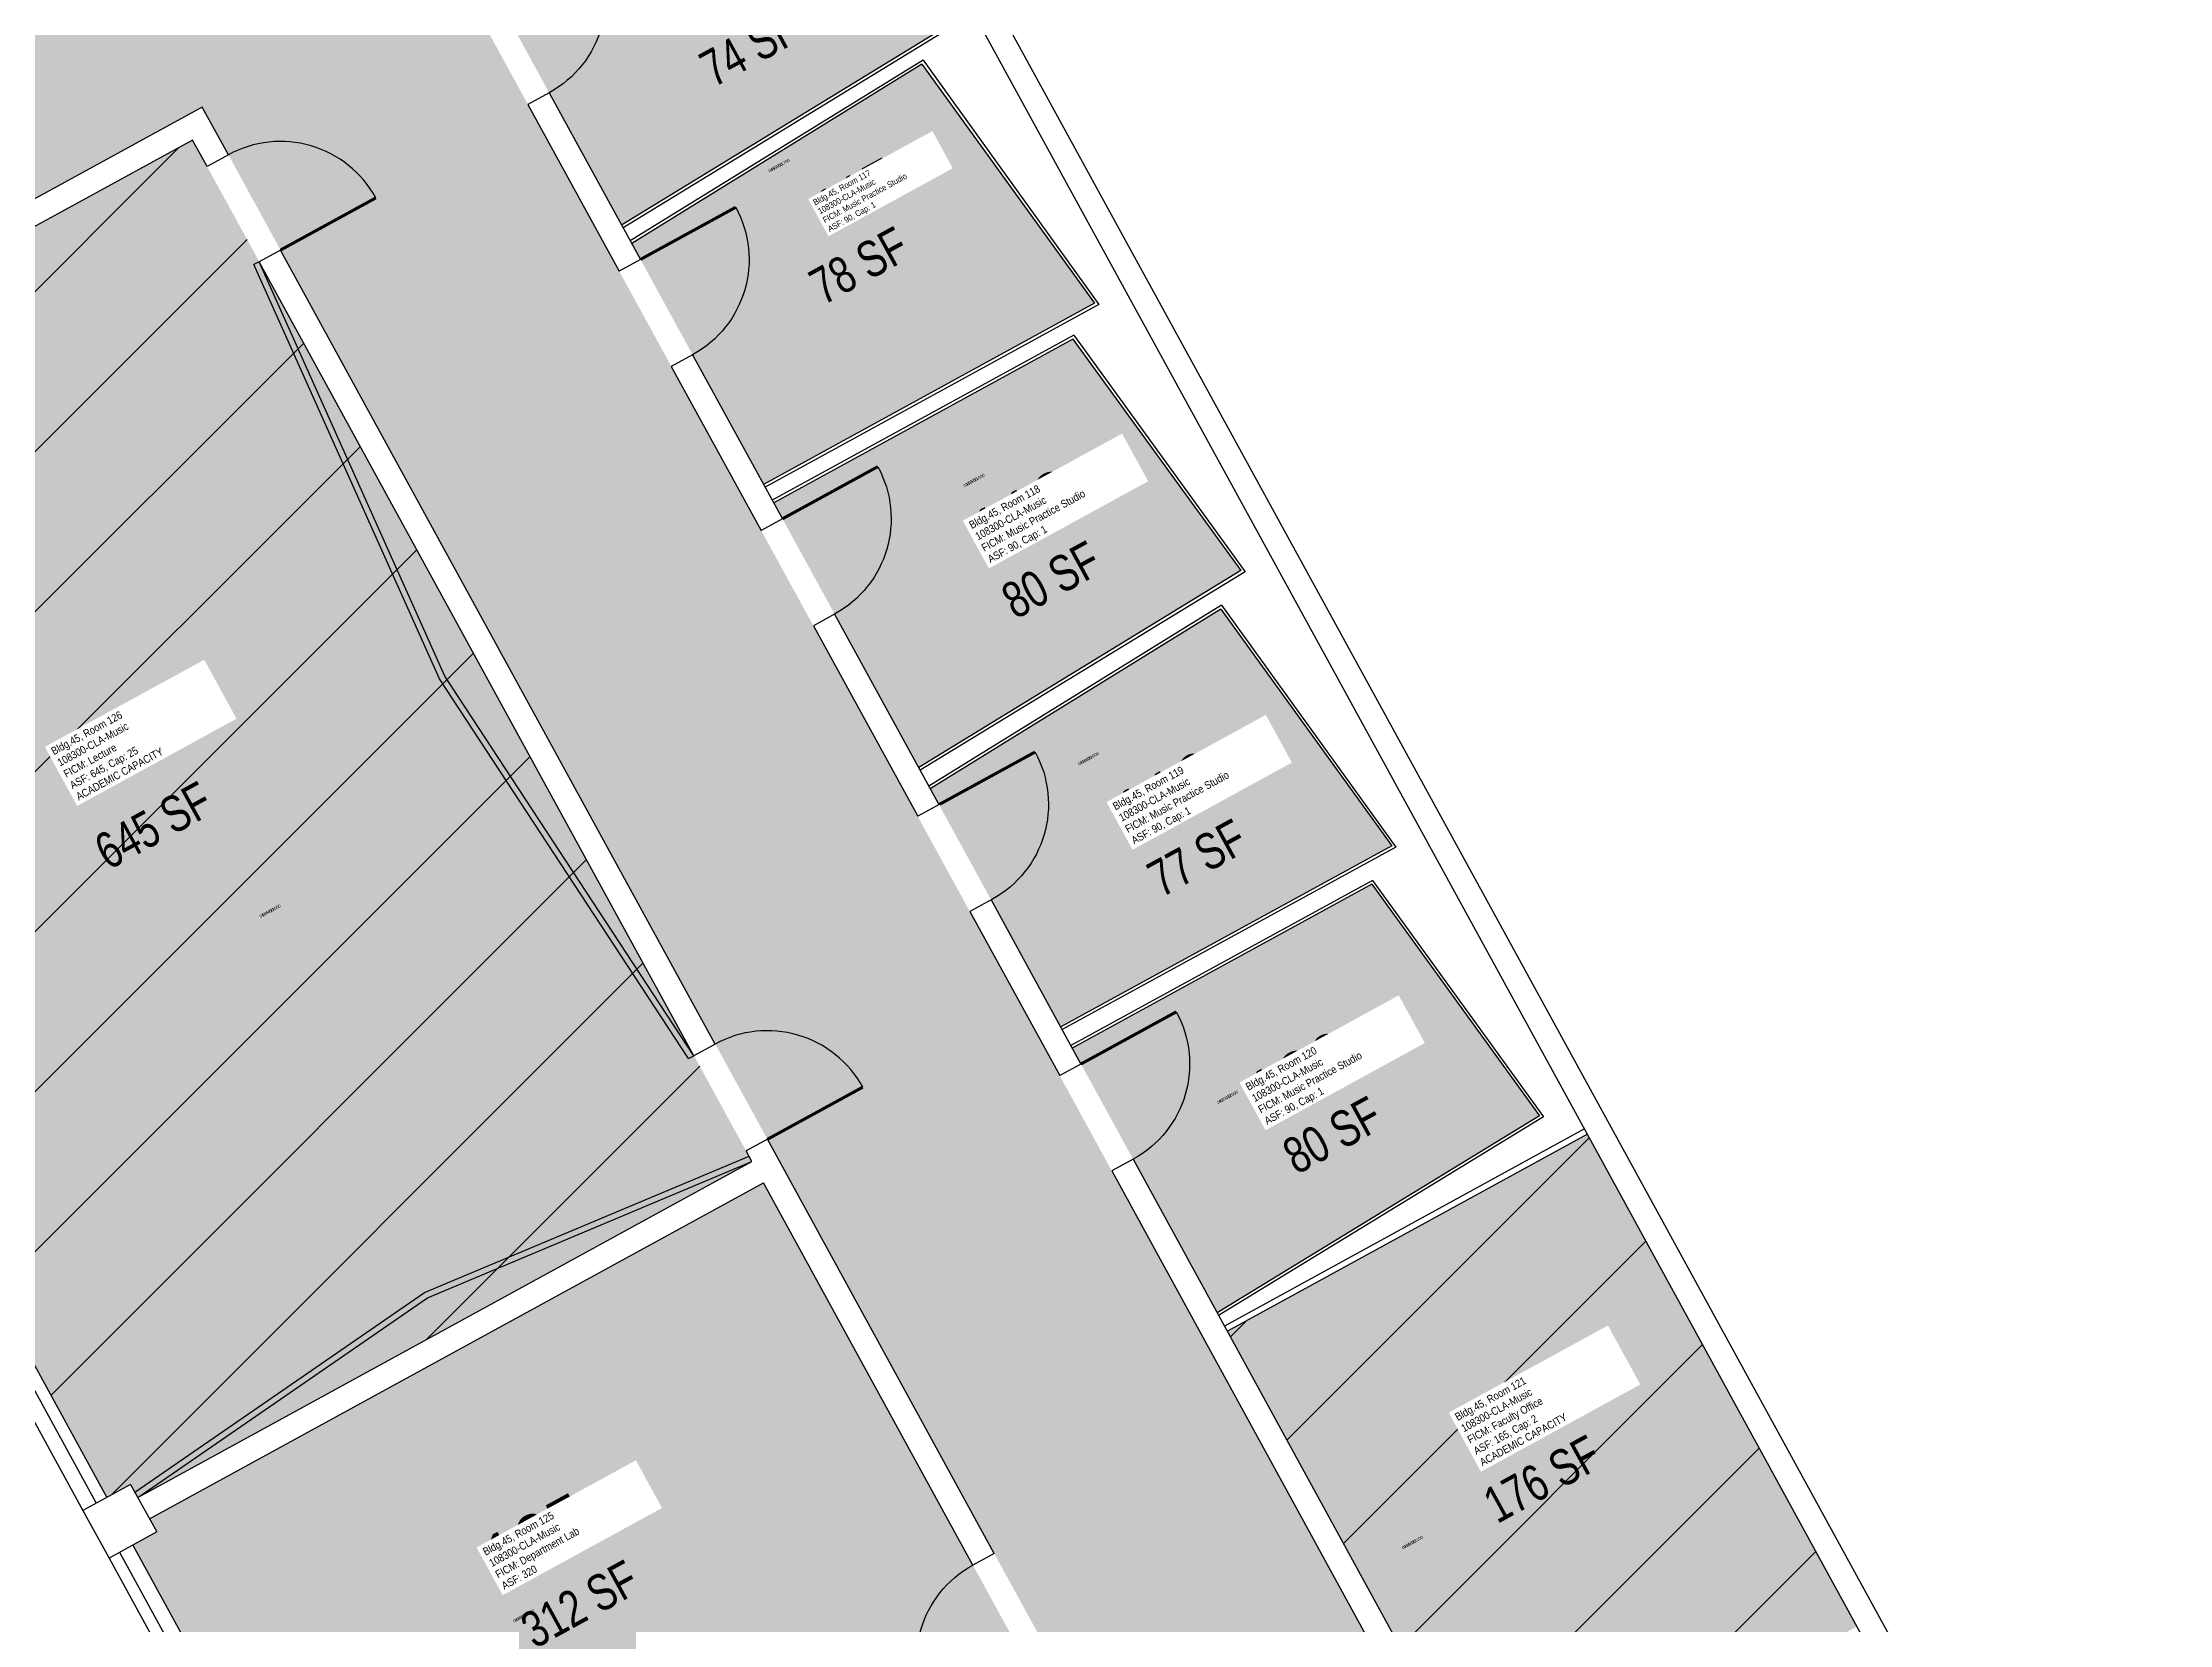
# Model space of a CAD drawing. Header units: inches. Extents: x 69222472 to 69224733, y 27667334 to 27670392.
# Drawn here: x 69223368 to 69224073, y 27667903 to 27668427 of the extents above; entities that cross this region are included whole.
import ezdxf
from ezdxf.enums import TextEntityAlignment as Align

# ---------------------------------------------------------------- set-up
doc = ezdxf.new("R2010")
doc.units = ezdxf.units.IN
doc.header["$LTSCALE"] = 10
doc.header["$MEASUREMENT"] = 0
for name, color, linetype in [('A-DOOR', 2, 'CONTINUOUS'), ('A-FLOR', 3, 'CONTINUOUS'), ('A-GLAZ', 1, 'CONTINUOUS'), ('A-IDEN-RNUM', 7, 'CONTINUOUS'), ('A-IDEN-SNUM', 4, 'CONTINUOUS'), ('A-IDEN-VNUM', 4, 'CONTINUOUS'), ('A-WALL', 5, 'CONTINUOUS'), ('AREA-TEXT', 3, 'CONTINUOUS'), ('Rooms-Capacity', 4, 'CONTINUOUS'), ('Rooms-Category-Color', 7, 'CONTINUOUS'), ('Rooms-College-Color', 7, 'CONTINUOUS'), ('Rooms-Department-Color', 7, 'CONTINUOUS'), ('Rooms-Division-Color', 7, 'CONTINUOUS'), ('Rooms-Information', 7, 'CONTINUOUS')]:
    doc.layers.add(name, color=color, linetype=linetype)
doc.styles.add('CP_AREA', font='arial.ttf', dxfattribs={"height": 15})
doc.styles.add('CP_ROOMSNUMBER', font='arial.ttf', dxfattribs={"height": 1})
doc.styles.add('CP_ROOMVNUMBER', font='arial.ttf', dxfattribs={"width": 0.85, "height": 0.075})
pattern_1 = [(45, (0, 0), (-26.516504294, 26.516504294), [])]

# ---------------------------------------------------------------- blocks, each defined once
blk = doc.blocks.new('DOOR')
at = {"layer": 'A-DOOR', "const_width": 0.0833}
blk.add_lwpolyline([(0, 0), (0, 3)], dxfattribs=at)
at = {"layer": 'A-DOOR'}
blk.add_arc((0, 0), 3, 90, 180, dxfattribs=at)

msp = doc.modelspace()

# ---------------------------------------------------------------- hatches: boundary and pattern name
at = {"layer": 'Rooms-Capacity'}
h = msp.add_hatch(dxfattribs=at)
h.set_pattern_fill('ANSI31', color=256, scale=300, style=0)
h.set_pattern_definition(pattern_1)
h.paths.add_polyline_path([(69223389.39, 27667944.78), (69223397.28, 27667949.1), (69223399.69, 27667944.71), (69223501.42, 27668000.4), (69223603.16, 27668056.09), (69223583.95, 27668091.18), (69223511.92, 27668222.76), (69223439.9, 27668354.34), (69223417.83, 27668394.65), (69223214.36, 27668283.28), (69223217.23, 27668278.04), (69223209.33, 27668273.72)])
h = msp.add_hatch(dxfattribs=at)
h.set_pattern_fill('ANSI31', color=256, scale=300, style=0)
h.set_pattern_definition(pattern_1)
h.paths.add_polyline_path([(69223879.97, 27668065.12), (69223760.68, 27667999.82), (69223849.99, 27667836.67), (69223969.28, 27667901.96)])
at = {"layer": 'Rooms-Category-Color', "true_color": 0xadadad}
msp.add_hatch(color=253, dxfattribs=at).paths.add_polyline_path([(69224024.05, 27670076.26), (69223908.26, 27670012.88), (69223862.14, 27670097.12), (69223821.83, 27670075.06), (69223777.93, 27670051.03), (69223824.03, 27669966.82), (69222939.76, 27669482.79), (69222773.03, 27669391.52), (69222794.17, 27669352.89), (69222797.06, 27669347.62), (69222795.3, 27669346.66), (69222817.37, 27669306.35), (69222902.46, 27669352.92), (69223374.93, 27668489.77), (69223258.3, 27668425.93), (69223279.45, 27668387.3), (69223304.39, 27668341.72), (69223421.02, 27668405.57), (69223809.01, 27667696.77), (69223850.28, 27667621.36), (69223933.69, 27667667.02), (69223458.33, 27668535.43), (69222985.86, 27669398.58), (69224070.12, 27669992.08)])
at = {"layer": 'Rooms-Category-Color', "true_color": 0xe3f498}
for points in [[(69223559.97, 27668366.49), (69223666.77, 27668431.79), (69223615.03, 27668501.51), (69223515.8, 27668447.2)], [(69223716.71, 27668340.56), (69223659.46, 27668419.81), (69223563.33, 27668360.35), (69223607.03, 27668280.52)], [(69223765.2, 27668251.96), (69223709.51, 27668328.64), (69223610.39, 27668274.38), (69223658.41, 27668186.66)], [(69223662.25, 27668179.65), (69223705.46, 27668100.7), (69223815.14, 27668160.73), (69223758.49, 27668239.17)], [(69223864.12, 27668071.26), (69223808.54, 27668148), (69223709.3, 27668093.68), (69223757.32, 27668005.96)], [(69223607, 27668049.08), (69223403.52, 27667937.7), (69223405.93, 27667933.31), (69223398.03, 27667928.99), (69223485.17, 27667769.8), (69223696.53, 27667885.5)]]:
    msp.add_hatch(color=61, dxfattribs=at).paths.add_polyline_path(points)
at = {"layer": 'Rooms-Category-Color', "true_color": 0xffff64}
msp.add_hatch(color=51, dxfattribs=at).paths.add_polyline_path([(69223389.39, 27667944.78), (69223397.28, 27667949.1), (69223399.69, 27667944.71), (69223501.42, 27668000.4), (69223603.16, 27668056.09), (69223583.95, 27668091.18), (69223511.92, 27668222.76), (69223439.9, 27668354.34), (69223417.83, 27668394.65), (69223214.36, 27668283.28), (69223217.23, 27668278.04), (69223209.33, 27668273.72)])
at = {"layer": 'Rooms-Category-Color', "true_color": 0xfa9ba3}
msp.add_hatch(color=241, dxfattribs=at).paths.add_polyline_path([(69223879.97, 27668065.12), (69223760.68, 27667999.82), (69223849.99, 27667836.67), (69223969.28, 27667901.96)])
at = {"layer": 'Rooms-College-Color', "true_color": 0xadadad}
msp.add_hatch(color=253, dxfattribs=at).paths.add_polyline_path([(69224024.05, 27670076.26), (69223908.26, 27670012.88), (69223862.14, 27670097.12), (69223821.83, 27670075.06), (69223777.93, 27670051.03), (69223824.03, 27669966.82), (69222939.76, 27669482.79), (69222773.03, 27669391.52), (69222794.17, 27669352.89), (69222797.06, 27669347.62), (69222795.3, 27669346.66), (69222817.37, 27669306.35), (69222902.46, 27669352.92), (69223374.93, 27668489.77), (69223258.3, 27668425.93), (69223279.45, 27668387.3), (69223304.39, 27668341.72), (69223421.02, 27668405.57), (69223809.01, 27667696.77), (69223850.28, 27667621.36), (69223933.69, 27667667.02), (69223458.33, 27668535.43), (69222985.86, 27669398.58), (69224070.12, 27669992.08)])
at = {"layer": 'Rooms-College-Color', "true_color": 0xb2d6e9}
for points in [[(69223559.97, 27668366.49), (69223666.77, 27668431.79), (69223615.03, 27668501.51), (69223515.8, 27668447.2)], [(69223716.71, 27668340.56), (69223659.46, 27668419.81), (69223563.33, 27668360.35), (69223607.03, 27668280.52)], [(69223765.2, 27668251.96), (69223709.51, 27668328.64), (69223610.39, 27668274.38), (69223658.41, 27668186.66)], [(69223662.25, 27668179.65), (69223705.46, 27668100.7), (69223815.14, 27668160.73), (69223758.49, 27668239.17)], [(69223864.12, 27668071.26), (69223808.54, 27668148), (69223709.3, 27668093.68), (69223757.32, 27668005.96)], [(69223879.97, 27668065.12), (69223760.68, 27667999.82), (69223849.99, 27667836.67), (69223969.28, 27667901.96)], [(69223607, 27668049.08), (69223403.52, 27667937.7), (69223405.93, 27667933.31), (69223398.03, 27667928.99), (69223485.17, 27667769.8), (69223696.53, 27667885.5)]]:
    msp.add_hatch(color=254, dxfattribs=at).paths.add_polyline_path(points)
at = {"layer": 'Rooms-College-Color', "true_color": 0xffff64}
msp.add_hatch(color=51, dxfattribs=at).paths.add_polyline_path([(69223389.39, 27667944.78), (69223397.28, 27667949.1), (69223399.69, 27667944.71), (69223501.42, 27668000.4), (69223603.16, 27668056.09), (69223583.95, 27668091.18), (69223511.92, 27668222.76), (69223439.9, 27668354.34), (69223417.83, 27668394.65), (69223214.36, 27668283.28), (69223217.23, 27668278.04), (69223209.33, 27668273.72)])
at = {"layer": 'Rooms-Department-Color', "true_color": 0xacacac}
msp.add_hatch(color=253, dxfattribs=at).paths.add_polyline_path([(69224024.05, 27670076.26), (69223908.26, 27670012.88), (69223862.14, 27670097.12), (69223821.83, 27670075.06), (69223777.93, 27670051.03), (69223824.03, 27669966.82), (69222939.76, 27669482.79), (69222773.03, 27669391.52), (69222794.17, 27669352.89), (69222797.06, 27669347.62), (69222795.3, 27669346.66), (69222817.37, 27669306.35), (69222902.46, 27669352.92), (69223374.93, 27668489.77), (69223258.3, 27668425.93), (69223279.45, 27668387.3), (69223304.39, 27668341.72), (69223421.02, 27668405.57), (69223809.01, 27667696.77), (69223850.28, 27667621.36), (69223933.69, 27667667.02), (69223458.33, 27668535.43), (69222985.86, 27669398.58), (69224070.12, 27669992.08)])
at = {"layer": 'Rooms-Department-Color', "true_color": 0xb2d6e9}
for points in [[(69223559.97, 27668366.49), (69223666.77, 27668431.79), (69223615.03, 27668501.51), (69223515.8, 27668447.2)], [(69223716.71, 27668340.56), (69223659.46, 27668419.81), (69223563.33, 27668360.35), (69223607.03, 27668280.52)], [(69223389.39, 27667944.78), (69223397.28, 27667949.1), (69223399.69, 27667944.71), (69223501.42, 27668000.4), (69223603.16, 27668056.09), (69223583.95, 27668091.18), (69223511.92, 27668222.76), (69223439.9, 27668354.34), (69223417.83, 27668394.65), (69223214.36, 27668283.28), (69223217.23, 27668278.04), (69223209.33, 27668273.72)], [(69223765.2, 27668251.96), (69223709.51, 27668328.64), (69223610.39, 27668274.38), (69223658.41, 27668186.66)], [(69223662.25, 27668179.65), (69223705.46, 27668100.7), (69223815.14, 27668160.73), (69223758.49, 27668239.17)], [(69223864.12, 27668071.26), (69223808.54, 27668148), (69223709.3, 27668093.68), (69223757.32, 27668005.96)], [(69223879.97, 27668065.12), (69223760.68, 27667999.82), (69223849.99, 27667836.67), (69223969.28, 27667901.96)], [(69223607, 27668049.08), (69223403.52, 27667937.7), (69223405.93, 27667933.31), (69223398.03, 27667928.99), (69223485.17, 27667769.8), (69223696.53, 27667885.5)]]:
    msp.add_hatch(color=254, dxfattribs=at).paths.add_polyline_path(points)
at = {"layer": 'Rooms-Division-Color', "true_color": 0xadadad}
msp.add_hatch(color=253, dxfattribs=at).paths.add_polyline_path([(69224024.05, 27670076.26), (69223908.26, 27670012.88), (69223862.14, 27670097.12), (69223821.83, 27670075.06), (69223777.93, 27670051.03), (69223824.03, 27669966.82), (69222939.76, 27669482.79), (69222773.03, 27669391.52), (69222794.17, 27669352.89), (69222797.06, 27669347.62), (69222795.3, 27669346.66), (69222817.37, 27669306.35), (69222902.46, 27669352.92), (69223374.93, 27668489.77), (69223258.3, 27668425.93), (69223279.45, 27668387.3), (69223304.39, 27668341.72), (69223421.02, 27668405.57), (69223809.01, 27667696.77), (69223850.28, 27667621.36), (69223933.69, 27667667.02), (69223458.33, 27668535.43), (69222985.86, 27669398.58), (69224070.12, 27669992.08)])
at = {"layer": 'Rooms-Division-Color', "true_color": 0xb2d6e9}
for points in [[(69223559.97, 27668366.49), (69223666.77, 27668431.79), (69223615.03, 27668501.51), (69223515.8, 27668447.2)], [(69223716.71, 27668340.56), (69223659.46, 27668419.81), (69223563.33, 27668360.35), (69223607.03, 27668280.52)], [(69223389.39, 27667944.78), (69223397.28, 27667949.1), (69223399.69, 27667944.71), (69223501.42, 27668000.4), (69223603.16, 27668056.09), (69223583.95, 27668091.18), (69223511.92, 27668222.76), (69223439.9, 27668354.34), (69223417.83, 27668394.65), (69223214.36, 27668283.28), (69223217.23, 27668278.04), (69223209.33, 27668273.72)], [(69223765.2, 27668251.96), (69223709.51, 27668328.64), (69223610.39, 27668274.38), (69223658.41, 27668186.66)], [(69223662.25, 27668179.65), (69223705.46, 27668100.7), (69223815.14, 27668160.73), (69223758.49, 27668239.17)], [(69223864.12, 27668071.26), (69223808.54, 27668148), (69223709.3, 27668093.68), (69223757.32, 27668005.96)], [(69223879.97, 27668065.12), (69223760.68, 27667999.82), (69223849.99, 27667836.67), (69223969.28, 27667901.96)], [(69223607, 27668049.08), (69223403.52, 27667937.7), (69223405.93, 27667933.31), (69223398.03, 27667928.99), (69223485.17, 27667769.8), (69223696.53, 27667885.5)]]:
    msp.add_hatch(color=254, dxfattribs=at).paths.add_polyline_path(points)

# ---------------------------------------------------------------- linework, layer by layer
at = {"layer": 'A-FLOR'}
for p, q in [((69223499.63, 27668216.03), (69223438.14, 27668353.37)), ((69223501.4, 27668217), (69223439.9, 27668354.34)), ((69223582.18, 27668090.22), (69223499.63, 27668216.03)), ((69223583.95, 27668091.18), (69223501.4, 27668217)), ((69223494.69, 27668012.69), (69223602.19, 27668057.86)), ((69223495.66, 27668010.93), (69223603.16, 27668056.09)), ((69223398.72, 27667946.48), (69223494.69, 27668012.69)), ((69223399.69, 27667944.71), (69223495.66, 27668010.93))]:
    msp.add_line(p, q, dxfattribs=at)
at = {"layer": 'A-GLAZ'}
for p, q in [((69223205.83, 27668271.8), (69223385.88, 27667942.86)), ((69223209.33, 27668273.72), (69223389.39, 27667944.78)), ((69223201.44, 27668269.4), (69223381.49, 27667940.46)), ((69223393.64, 27667926.59), (69223551.13, 27667638.87)), ((69223398.03, 27667928.99), (69223555.52, 27667641.28)), ((69223390.14, 27667924.67), (69223547.63, 27667636.96))]:
    msp.add_line(p, q, dxfattribs=at)
at = {"layer": 'A-WALL'}
for p, q in [((69223117.01, 27669458.96), (69224060.03, 27667736.18)), ((69223223.93, 27669280.37), (69224072.85, 27667729.51)), ((69223666.77, 27668431.79), (69223559.97, 27668366.49)), ((69223668.13, 27668431.39), (69223560.45, 27668365.61)), ((69223659.85, 27668421.16), (69223562.85, 27668361.23)), ((69223659.46, 27668419.81), (69223563.33, 27668360.35)), ((69223659.46, 27668419.81), (69223716.71, 27668340.56)), ((69223659.85, 27668421.16), (69223718.07, 27668340.16)), ((69223421.02, 27668405.57), (69223194.71, 27668281.69)), ((69223429.67, 27668389.78), (69223421.02, 27668405.57)), ((69223535.96, 27668410.35), (69223528.91, 27668406.49)), ((69223528.91, 27668406.49), (69223559.16, 27668351.23)), ((69223535.96, 27668410.35), (69223566.21, 27668355.09)), ((69223413.97, 27668401.7), (69223413.97, 27668401.71)), ((69223417.83, 27668394.65), (69223214.36, 27668283.28)), ((69223422.62, 27668385.92), (69223417.83, 27668394.65)), ((69223429.67, 27668389.78), (69223422.62, 27668385.92)), ((69223446.95, 27668358.2), (69223439.9, 27668354.34)), ((69223591, 27668095.04), (69223446.95, 27668358.2)), ((69223566.21, 27668355.09), (69223559.16, 27668351.23)), ((69223439.9, 27668354.34), (69223438.14, 27668353.37)), ((69223583.95, 27668091.18), (69223439.9, 27668354.34)), ((69223716.71, 27668340.56), (69223607.03, 27668280.52)), ((69223718.07, 27668340.16), (69223607.51, 27668279.65)), ((69223709.8, 27668329.94), (69223609.91, 27668275.26)), ((69223709.51, 27668328.64), (69223610.39, 27668274.38)), ((69223709.51, 27668328.64), (69223765.2, 27668251.96)), ((69223709.8, 27668329.94), (69223766.56, 27668251.57)), ((69223583.49, 27668323.52), (69223576.44, 27668319.66)), ((69223576.44, 27668319.66), (69223606.22, 27668265.26)), ((69223583.49, 27668323.52), (69223613.27, 27668269.12)), ((69223613.27, 27668269.12), (69223606.22, 27668265.26)), ((69223765.2, 27668251.96), (69223658.41, 27668186.66)), ((69223766.56, 27668251.57), (69223658.89, 27668185.79)), ((69223630.56, 27668237.54), (69223623.5, 27668233.68)), ((69223630.56, 27668237.54), (69223665.12, 27668174.39)), ((69223758.76, 27668240.46), (69223661.77, 27668180.52)), ((69223758.49, 27668239.17), (69223662.25, 27668179.65)), ((69223758.49, 27668239.17), (69223815.14, 27668160.73)), ((69223758.76, 27668240.46), (69223816.5, 27668160.34)), ((69223623.5, 27668233.68), (69223658.07, 27668170.53)), ((69223665.4, 27668174.54), (69223658.07, 27668170.53)), ((69223815.14, 27668160.73), (69223705.46, 27668100.7)), ((69223816.5, 27668160.34), (69223705.94, 27668099.82)), ((69223808.82, 27668149.29), (69223708.82, 27668094.56)), ((69223808.54, 27668148), (69223709.3, 27668093.68)), ((69223808.54, 27668148), (69223864.12, 27668071.26)), ((69223808.82, 27668149.29), (69223865.48, 27668070.86)), ((69223682.69, 27668142.97), (69223675.36, 27668138.95)), ((69223675.36, 27668138.95), (69223705.13, 27668084.56)), ((69223682.41, 27668142.81), (69223712.18, 27668088.42)), ((69223591, 27668095.04), (69223583.95, 27668091.18)), ((69223582.18, 27668090.22), (69223583.95, 27668091.18)), ((69223712.18, 27668088.42), (69223705.13, 27668084.56)), ((69223864.12, 27668071.26), (69223757.32, 27668005.96)), ((69223865.48, 27668070.86), (69223757.8, 27668005.08)), ((69223879.01, 27668066.88), (69223759.72, 27668001.58)), ((69223608.29, 27668063.46), (69223601.23, 27668059.6)), ((69223603.16, 27668056.09), (69223601.23, 27668059.6)), ((69223683.42, 27667926.2), (69223608.29, 27668063.46)), ((69223879.97, 27668065.12), (69223760.68, 27667999.82)), ((69223399.69, 27667944.71), (69223603.16, 27668056.09)), ((69223729.47, 27668056.84), (69223722.42, 27668052.98)), ((69223722.42, 27668052.98), (69223822.77, 27667869.65)), ((69223729.47, 27668056.84), (69223829.82, 27667873.51)), ((69223403.52, 27667937.7), (69223607, 27668049.08)), ((69223676.37, 27667922.34), (69223607, 27668049.08)), ((69223397.28, 27667949.1), (69223381.49, 27667940.46)), ((69223397.28, 27667949.1), (69223405.93, 27667933.31)), ((69223381.49, 27667940.46), (69223390.14, 27667924.67)), ((69223405.93, 27667933.31), (69223390.14, 27667924.67)), ((69223683.42, 27667926.2), (69223676.37, 27667922.34))]:
    msp.add_line(p, q, dxfattribs=at)

# ---------------------------------------------------------------- block references
at = {"layer": 'A-DOOR', "yscale": 12, "zscale": 12}
for p, xscale, rotation in [((69223518.68, 27668441.93), -12, 298.6956120043059), ((69223446.95, 27668358.2), 12, 298.6956121643885), ((69223566.21, 27668355.09), -12, 298.6956120043059), ((69223613.27, 27668269.12), -12, 298.6956120043059), ((69223665.4, 27668174.54), -12, 298.6956120043059), ((69223608.29, 27668063.46), 12, 298.6956121643885), ((69223712.18, 27668088.42), -12, 298.6956120043059), ((69223693.65, 27667890.76), -12, 118.6956120576668)]:
    msp.add_blockref('DOOR', p, dxfattribs=dict(at, xscale=xscale, rotation=rotation))

# ---------------------------------------------------------------- texts
at = {"layer": 'A-IDEN-RNUM', "style": 'CP_ROOMSNUMBER'}
for s, p in [('0117-00', (69223608.95, 27668383.91)), ('0118-00', (69223673.57, 27668279.59)), ('0119-00', (69223711.47, 27668187.32)), ('0126-00', (69223440.34, 27668136.82)), ('0120-00', (69223757.58, 27668075.15)), ('0121-00', (69223818.8, 27667927.53)), ('0125-00', (69223524.35, 27667903.25))]:
    msp.add_text(s, height=1, rotation=28.69561, dxfattribs=at).set_placement(p)
at = {"layer": 'A-IDEN-SNUM', "style": 'CP_ROOMSNUMBER'}
for s, p in [('0450011700', (69223608.95, 27668383.91)), ('0450011800', (69223673.57, 27668279.59)), ('0450011900', (69223711.47, 27668187.32)), ('0450012600', (69223440.34, 27668136.82)), ('0450012000', (69223757.58, 27668075.15)), ('0450012100', (69223818.8, 27667927.53)), ('0450012500', (69223524.35, 27667903.25))]:
    msp.add_text(s, height=1, rotation=28.69561, dxfattribs=at).set_placement(p)
at = {"layer": 'A-IDEN-VNUM', "style": 'CP_ROOMVNUMBER', "width": 0.85}
for s, height, p in [('117', 14.04, (69223629.22, 27668363.61)), ('118', 18, (69223682.55, 27668253.75)), ('126', 18, (69223380.11, 27668175.68)), ('119', 18, (69223730.16, 27668160.5)), ('120', 18, (69223774.22, 27668067.55)), ('121', 18, (69223845.25, 27667955.02)), ('125', 18, (69223521.1, 27667914.09))]:
    msp.add_text(s, height=height, rotation=28.69561, dxfattribs=at).set_placement(p)
at = {"layer": 'AREA-TEXT', "style": 'CP_AREA', "width": 0.75}
for s, p in [('74 SF', (69223602.28, 27668425.28)), ('78 SF', (69223638.58, 27668353.09)), ('80 SF', (69223702.27, 27668248.93)), ('645 SF', (69223404.81, 27668167.52)), ('77 SF', (69223750.64, 27668156.77)), ('80 SF', (69223795.44, 27668064.87)), ('176 SF', (69223864.98, 27667950.89)), ('312 SF', (69223546.08, 27667909.44))]:
    msp.add_text(s, height=12, rotation=28.69561, dxfattribs=at).set_placement(p, align=Align.MIDDLE_CENTER)

# ---------------------------------------------------------------- next in the draw order: texts
at = {"layer": 'Rooms-Information', "attachment_point": 7, "rotation": 28.69561, "style": 'CP_ROOMVNUMBER', "bg_fill": 3, "box_fill_scale": 1.5, "bg_fill_color": 256, "bg_fill_true_color": 13158600, "bg_fill_transparency": 0}
for s, insert, char_height, width in [('Bldg.45, Room 117^M^J108300-CLA-Music^M^JFICM: Music Practice Studio^M^JASF: 90, Cap: 1', (69223629.22, 27668363.61), 2.0057, 44.928), ('Bldg.45, Room 118^M^J108300-CLA-Music^M^JFICM: Music Practice Studio^M^JASF: 90, Cap: 1', (69223682.55, 27668253.75), 2.5714, 57.6), ('Bldg.45, Room 126^M^J108300-CLA-Music^M^JFICM: Lecture^M^JASF: 645, Cap: 25^M^JACADEMIC CAPACITY', (69223380.11, 27668175.68), 2.5714, 57.6), ('Bldg.45, Room 119^M^J108300-CLA-Music^M^JFICM: Music Practice Studio^M^JASF: 90, Cap: 1', (69223730.16, 27668160.5), 2.5714, 57.6), ('Bldg.45, Room 120^M^J108300-CLA-Music^M^JFICM: Music Practice Studio^M^JASF: 90, Cap: 1', (69223774.22, 27668067.55), 2.5714, 57.6), ('Bldg.45, Room 121^M^J108300-CLA-Music^M^JFICM: Faculty Office^M^JASF: 165, Cap: 2^M^JACADEMIC CAPACITY', (69223845.25, 27667955.02), 2.57143, 57.6), ('Bldg.45, Room 125^M^J108300-CLA-Music^M^JFICM: Department Lab^M^JASF: 320', (69223521.1, 27667914.09), 2.5714, 57.6)]:
    msp.add_mtext(s, dxfattribs=dict(at, insert=insert, char_height=char_height, width=width))

doc.saveas('drawing.dxf')
